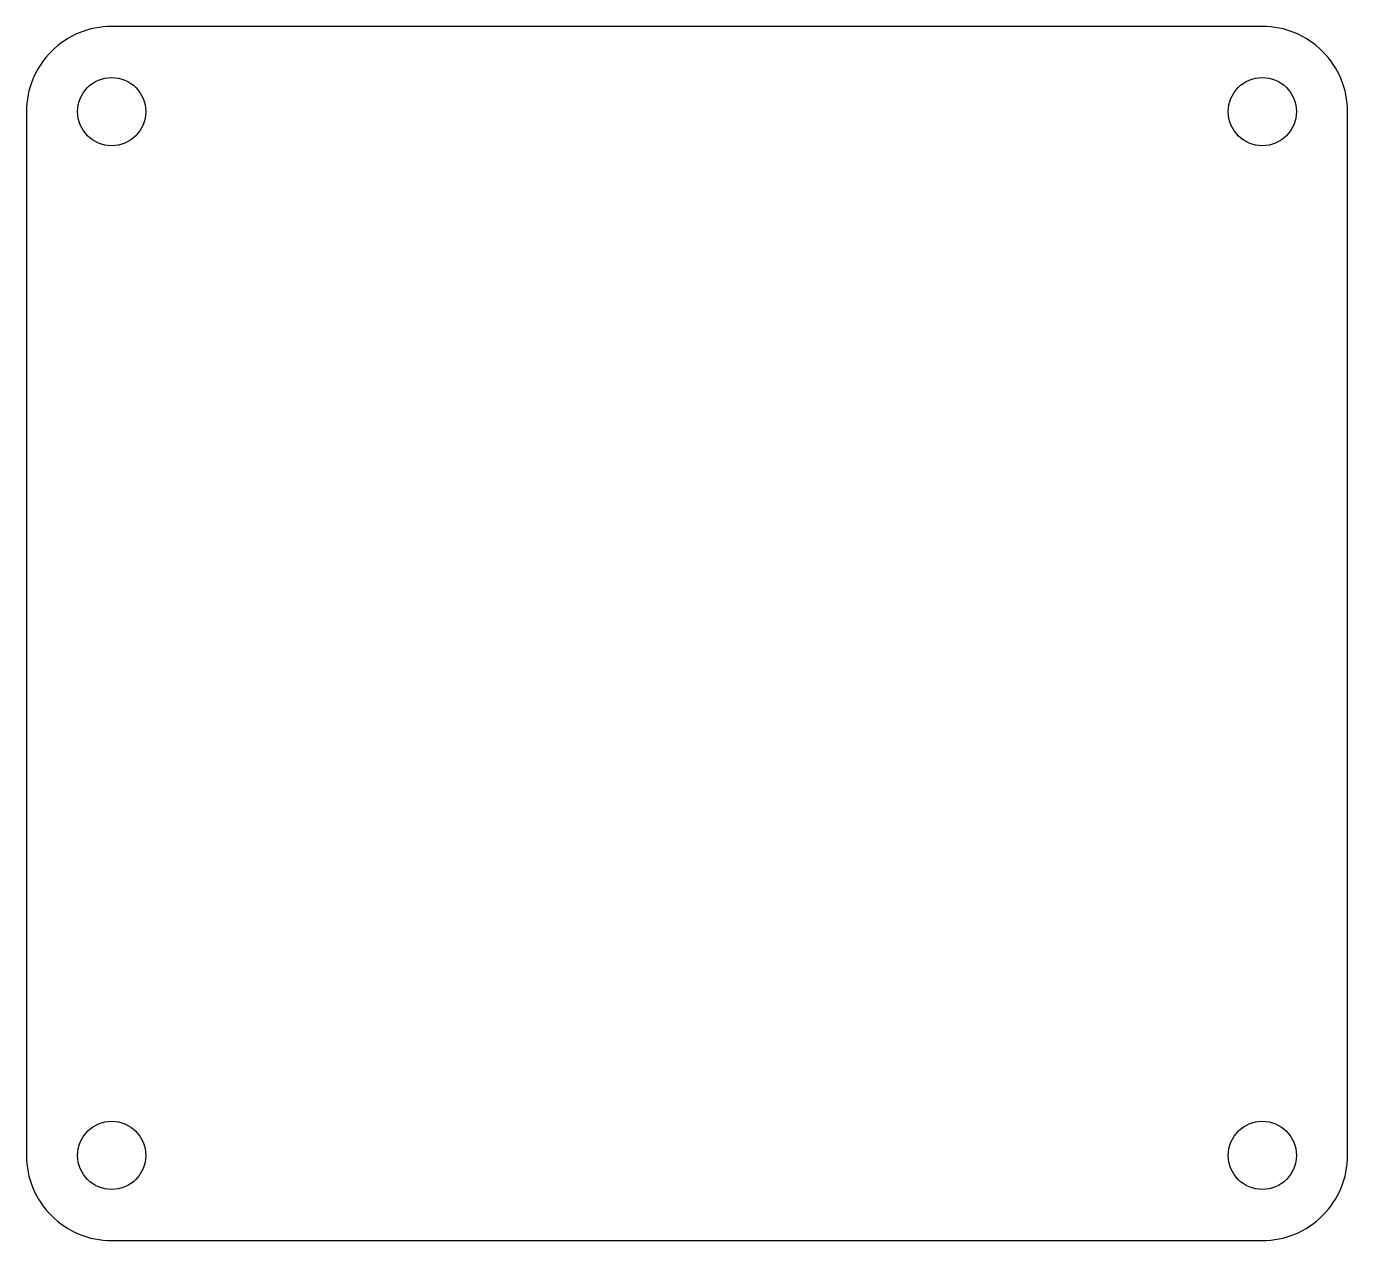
# Model space of a CAD drawing. Header units: millimetres. Extents: x -31 to 31, y -28.5 to 28.5.
import ezdxf

# ---------------------------------------------------------------- set-up
doc = ezdxf.new("R2010")
doc.units = ezdxf.units.MM

msp = doc.modelspace()

# ---------------------------------------------------------------- linework, layer by layer
msp.add_lwpolyline([(27, -28.5, 0.414214), (31, -24.5), (31, 24.5, 0.414214), (27, 28.5), (-27, 28.5, 0.414214), (-31, 24.5), (-31, -24.5, 0.414214), (-27, -28.5)], format="xyb", close=True)
for centre in [(-27, 24.5), (27, 24.5), (-27, -24.5), (27, -24.5)]:
    msp.add_circle(centre, 1.6)

doc.saveas('drawing.dxf')
